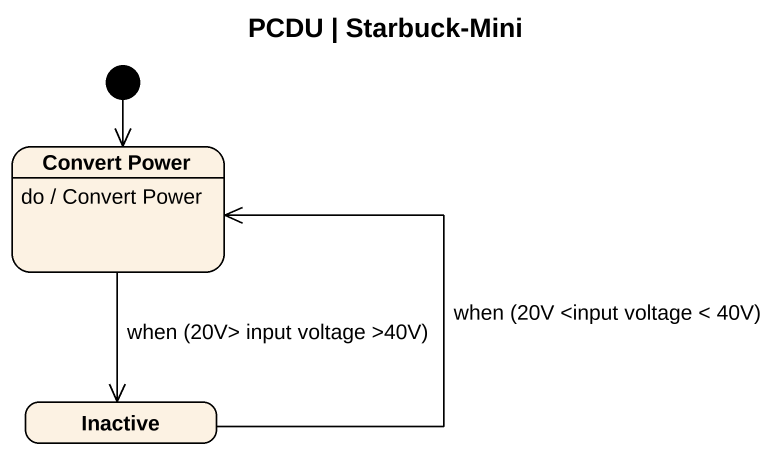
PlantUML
@startuml
title PCDU | Starbuck-Mini
hide empty description
state "Convert Power" as Convert_Power
Convert_Power : do / Convert Power
state Inactive
[*] --> Convert_Power
Convert_Power --> Inactive : when (20V> input voltage >40V)
Inactive -up-> Convert_Power : when (20V <input voltage < 40V)
@enduml
